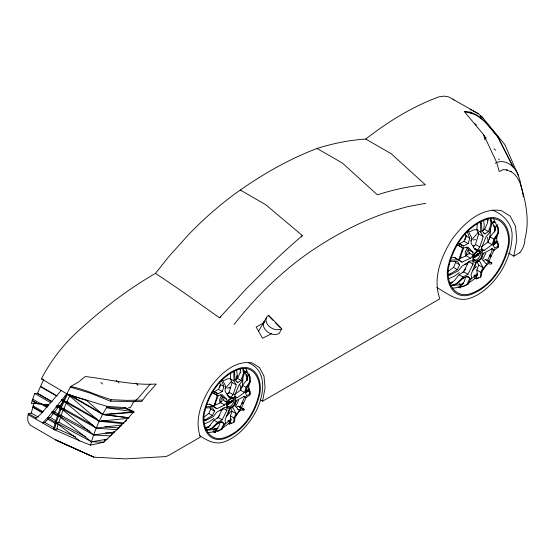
<?xml version="1.0" encoding="UTF-8"?>
<svg xmlns="http://www.w3.org/2000/svg" width="555" height="555" viewBox="0 0 555 555"><rect width="100%" height="100%" fill="white"/><g stroke="black" fill="none" stroke-linecap="round" stroke-linejoin="round"><path stroke-width="0.83" d="M206.488 430.208L211.601 428.377L217.609 422.327L222.173 419.816L226.801 410.423L226.967 407.488M234.807 397.685L234.966 394.744L238.969 384.99L241.918 381.542L244.228 373.362L243.423 368.798M450.16 285.867L456.501 283.605L463.009 277.042L467.962 274.316L472.985 264.131L473.158 260.947M481.657 250.312L481.837 247.128L486.173 236.548L489.371 232.816L491.876 223.942L491.008 218.989M230.915 422.709L230.082 422.882L229.888 421.849L229.361 422.501L231.171 423.548L233.738 422.397L234.016 417.971L236.076 413.655L233.079 408.022L230.963 407.661M477.036 277.944L476.239 278.922L475.753 277.229L477.723 278.367L480.498 277.111L480.803 272.311L483.037 267.635L479.791 261.523L477.494 261.134M228.306 395.881L230.963 397.415L233.079 394.612L235.972 386.204L236.076 384.788L232.08 382.478L230.367 378.885L230.762 372.904M474.615 248.362L477.494 250.021L479.791 246.989L482.919 237.866L483.037 236.326L478.701 233.828L476.849 229.93L477.286 223.346M220.515 402.458L221.181 399.288L222.659 396.686M236.597 379.766L237.165 374.611L236.534 369.609M242.126 387.39L242.917 380.21L242.625 377.886M246.954 386.779L246.045 392.309M248.515 389.388L249.174 383.373M466.165 255.494L466.887 252.053L468.864 248.702M483.662 230.38L484.217 225.295L483.606 220.411M489.593 239.233L490.46 231.366L490.141 228.847M494.88 238.102L493.659 245.116M496.517 241.404L497.259 234.626M234.73 379.967L237.498 378.378L240.121 372.703L240.586 368.693M487.942 218.76L487.422 223.228L484.577 229.381L481.58 231.102M213.911 430.021L214.112 428.717L216.922 429.334L217.99 428.231M212.974 431.457L214.362 432.262L215.194 431.471L215.389 430.222L217.74 431.311L222.097 429.112L225.51 422.882L225.059 420.017L228.688 410.554L230.38 408.313M459.498 287.809L460.4 286.956L460.608 285.596L461.184 285.638L460.699 287.892L457.993 286.942M232.08 382.478L229.097 392.316L227.404 394.556M478.701 233.828L475.469 244.491L473.637 246.926M236.52 379.655L237.304 375.464M260.364 399.933L262.564 401.203L265.075 387.772L264.007 376.144L259.49 367.542L251.991 362.88C234.682 360.167 220.592 373.862 210.976 386.564C201.576 401.244 194.139 419.767 200.404 437.09L168.907 455.273L165.827 456.585L125.284 458.867L95.113 457.237L92.491 456.612L55.743 439.907L93.726 457.077L57.026 440.712L30.331 425.227L28.492 422.653L27.979 420.947A15.651 9.033 -60 0 1 28.18 414.64L28.444 413.565L31.33 413.087L38.302 417.11M508.664 253.191L513.798 256.153L516.781 240.176L515.519 226.336L510.135 216.096L501.214 210.553C480.609 207.327 463.848 223.616 452.408 238.733C441.218 256.202 432.373 278.242 439.824 298.861L262.564 401.203M214.362 432.262L215.479 432.338L215.923 430.257M228.563 413.329L229.756 408.501M474.886 267.281L476.093 262.418M31.33 413.087L32.87 406.94L42.402 412.448M49.915 417.547L47.654 417.783L42.485 422.903L44.809 422.417L48.25 418.997M28.18 414.64L54.459 429.813L56.228 422.73L61.105 408.348L63.659 408.376M58.081 424.089L56.776 429.327L54.459 429.813M206.273 430.611L206.113 429.834M248.071 386.426L248.356 385.295L248.071 386.426L247.357 385.982M495.428 237.013L495.268 237.623L496.045 238.109L496.683 237.11L495.872 237.276L496.045 238.109M90.583 445.138C94.059 431.471 99.935 418.484 107.205 406.44L124.972 407.599L133.977 411.574L133.589 412.004C124.237 422.598 114.101 432.491 103.841 442.196L90.583 445.138L79.865 440.954L53.592 429.32L55.361 422.23L60.238 407.849L55.993 406.78L57.692 406.801M246.802 380.702L247.724 376.713L246.122 375.069L246.122 375.811L247.724 377.504M494.623 232.046L495.671 227.578L493.929 225.795L493.929 226.6L495.671 228.438M214.022 406.218L217.504 394.792M219.738 387.439L220.737 384.178M244.644 396.922L240.218 406.808M246.406 396.86L241.245 408.327M459.117 259.594L462.884 247.218M465.145 239.795L466.401 235.667M468.85 254.578L469.78 252.234M492.5 248.931L491.563 251.984L487.13 261.037M494.172 249.653L488.643 261.856M51.872 401.862L37.442 393.53L34.701 393.502L31.288 403.471L37.893 403.367M34.479 401.799L32.787 407.259L42.173 412.684M60.62 416.909L58.906 422.452L56.228 422.73L47.654 417.783L66.593 393.939L68.001 394.182M247.724 376.713L246.573 380.411L242.521 385.239L240.475 390.193L234.467 394.584M495.671 227.578L494.415 231.588L490.03 236.825L487.81 242.195L481.296 246.954M220.134 422.251L218.76 426.504L216.304 429.292L214.112 428.717M465.749 276.959L464.264 281.572L461.6 284.597L459.221 283.966L462.266 284.639L463.432 283.438M213.092 391.546L218.011 393.724L222.277 391.504L223.908 386.502L221.313 380.307M457.348 243.326L463.446 246.018L468.08 243.617L469.842 238.192L467.033 231.47L467.879 230.429L471.577 237.54L471.091 243.229L475.031 249.736L477.321 250.125L476.28 251.394M234.883 397.789L237.158 397.741L244.477 392.503L246.17 387.348L250.048 381.299L249.875 376.443L248.057 375.395L249.688 373.973M481.74 250.43L484.217 250.374L492.146 244.7L493.985 239.108L498.189 232.552L498.002 227.279L496.031 226.142L497.8 224.602M236.555 381.812L237.811 382.541L241.043 380.425L243.444 373.307L242.833 368.756M483.558 233.107L484.917 233.891L488.428 231.601L491.029 223.88L490.363 218.948M231.241 419.76L230.394 421.162L228.396 420.475L227.821 421.176L229.784 421.911L230.818 420.086L230.367 415.862L232.08 411.345L230.36 407.932M477.564 274.635L476.877 275.773L474.705 275.023L474.088 275.786L476.218 276.584L477.335 274.614L476.849 270.028L478.701 265.13L477.029 261.773M213.078 391.088L214.466 391.677L218.51 389.326L220.363 384.455L219.565 382.006M458.097 243.166L459.602 243.798L463.987 241.252L465.999 235.965L465.256 233.697M203.851 417.117L208.847 413.461L210.74 408.889L209.984 407.661M448.093 271.388L453.511 267.427L455.572 262.466L454.746 261.141M101.53 420.69L124.112 422.972L122.634 423.625L99.22 421.266L63.319 400.654L59.884 408.688L63.235 409.521L60.995 415.584L58.448 415.556L52.073 411.879L51.816 412.712L58.185 416.396L59.524 416.257M60.745 409.188L64.179 401.154L66.989 401.536M63.922 408.73L67.002 401.536M215.389 430.222L217.206 431.27L221.313 429.057L223.908 423.59L222.277 421.661L218.011 423.181L212.385 428.432L206.287 430.507M460.608 285.596L462.579 286.734L467.033 284.34L469.842 278.409L468.08 276.314L463.446 277.958L457.348 283.661L450.736 285.908M204.094 419.726L205.787 419.427L212.392 415.508L214.514 411.068L212.392 407.876L205.787 407.869L205.787 406.857L213.356 406.295L216.665 408.563L217.955 408.265L224.608 404.983L226.884 402.403L224.893 401.258M448.565 274.177L450.188 273.892L457.355 269.647L459.658 264.825L457.355 261.37L450.188 261.363M43.47 380.279L40.362 386.655L56.242 395.819M65.767 402.528L61.348 400.578L61.751 399.753L63.867 400.037M62.916 401.48L70.645 386.488L78.692 381.937L85.227 376.54C108.919 379.19 132.222 385.586 156.274 384.032L146.929 394.508L141.574 401.577L110.487 401.189L89.82 392.975L70.305 387.113M63.776 401.98L67.453 394.432L70.097 395.16L66.822 401.875M218.219 395.833L215.846 401.799L215.534 404.63L214.688 403.256M223.325 400.523L223.852 399.447M236.076 405.545L238.636 400.321M463.668 248.307L461.101 254.773L460.768 257.853L459.935 256.507M483.037 258.838L485.812 253.177M105.228 439.532L103.841 442.196L91.45 441.773L55.361 422.23L79.865 440.954M266.233 318.112L258.533 331.196M281.767 328.699A9.775 7.125 28.4 0 1 268.696 325.917A9.775 7.125 28.4 0 1 268.592 315.233L281.767 328.699L279.186 333.465A9.775 7.125 28.4 0 1 268.044 332.292A9.775 7.125 28.4 0 1 263.653 322.878L264.555 321.255L262.564 323.648M66.794 393.821L41.375 378.843C49.971 362.373 61.154 347.229 74.634 334.422A380.605 219.745 -60 0 1 155.49 273.372L168.387 257.111L188.853 234.314A278.686 160.901 -60 0 1 240.287 190.039A394.973 228.036 -60 0 1 317.058 148.456C332.875 143.495 349.22 140.089 365.78 139.069A290.986 168.005 -60 0 1 438.873 96.861L443.875 96.133L448.634 96.868L478.452 113.726L482.399 117.306L504.814 144.564L518.516 175.935L520.389 181.971L521.596 188.783M462.579 286.734L467.879 284.396L471.577 277.639L471.091 274.538L475.031 264.27L476.863 261.842M250.048 381.299L250.048 382.312L246.663 388.091L245.574 393.134L246.663 395.722L250.048 393.87L249.875 391.261L248.057 390.214L249.035 390.033L249.688 389.006L248.3 388.202M498.189 232.552L498.189 233.648L494.519 239.913L493.339 245.379L494.519 248.189L498.189 246.184L498.002 243.354L496.031 242.216L496.031 242.965M496.031 242.216L497.093 242.022L497.8 240.905M245.955 372.273L246.635 371.212L246.385 372.19L245.539 372.037M242.112 402.958L243.104 402.16M242.244 402.937L242.584 402.403L243.423 402.555L243.173 403.534L242.244 402.937L242.743 403.624M242.653 403.18L243.423 402.555M493.749 222.763L494.484 221.605L494.214 222.666L493.298 222.506M490.093 255.439L489.725 256.015L490.273 256.757L491.106 256.084L491.008 255.598L490.093 255.439L491.008 255.598M490.169 256.271L490.544 255.695M206.023 428.578L205.412 428.529L209.464 425.858L213.959 420.225L218.171 417.506L222.819 408.126L226.801 410.423M451.777 282.988L449.786 283.765L454.177 280.865L459.054 274.753L463.626 271.811L468.663 261.641L472.985 264.131M227.821 404.304L228.611 403.103M474.088 257.492L474.941 256.195M230.256 401.98L230.318 402.403L229.257 402.729L228.695 404.082L230.318 401.66L228.986 402.139M231.692 400.953L232.295 400.412M230.88 402.541L231.692 401.327M232.545 400.557L231.934 401.092M233.308 399.642L231.934 402.215L231.13 402.68M473.713 257.617L475.031 255.64L480.04 252.442M474.157 257.763L475.212 256.348M476.523 255.279L476.995 255.127L475.642 255.786M478.549 254.017L478.944 253.274M477.668 255.737L478.285 254.266L477.668 255.737L480.304 252.594M114.094 431.582L110.48 435.911L93.622 434.967L57.581 415.057L91.45 441.773L107.205 439.192M110.487 401.189L111.52 399.69L126.713 400.37L142.586 400.12M221.521 395.625L219.579 399.593L219.995 402.902M231.005 411.262L226.086 416.777M235.5 416.583L240.287 409.701M467.254 248.085L465.145 252.386L465.596 255.973M486.721 264.61L481.296 271.971M246.573 392.454L247.724 390.817L246.122 389.513M495.088 243.243L493.929 242.264L493.929 241.46L495.671 242.875L494.415 244.644L492.916 245.171M57.498 423.507L55.951 423.833L47.383 418.886L47.654 417.783L50.339 417.506L54.751 411.602L52.073 411.879L54.626 411.907L58.892 414.37M54.626 411.907L58.546 406.808M234.085 324.418C250.707 303.308 269.439 283.82 290.23 266.775A266.012 153.582 -60 0 1 310.488 251.54A372.065 214.813 -60 0 1 388.583 212.031L407.467 206.696L425.824 203.255M150.28 384.039L138.334 397.997L132.61 403.152L132.145 404.859L130.238 407.863L128.545 407.488M229.784 421.911L230.394 421.162M240.808 408.48L241.342 407.828L242.528 408.487L241.141 407.689M228.417 423.264L229.805 424.069L230.547 423.16M231.171 423.548L231.706 422.896M242.625 409.528L243.159 408.875L244.228 409.541L243.444 410.506L241.043 409.881L237.811 412.691L235.147 417.103L234.522 421.432L233.738 422.397M476.218 276.584L476.877 275.773M477.723 278.367L478.299 277.66M480.498 277.111L481.351 276.071L482.031 271.374L484.917 266.594L488.428 263.542L491.029 264.215L491.876 263.174L488.525 261.162M63.069 401.959L59.551 406.204L56.728 405.823L61.105 408.348M225.219 388.479L231.636 381.105M217.199 418.213L219.87 415.14M470.689 241.002L478.264 232.288M462.565 272.574L465.812 268.842M206.363 404.699L209.707 404.193L212.662 406.253L220.626 402.687L222.333 400.752M234.883 402.763L237.158 400.183L244.477 396.242L246.17 397.574L250.048 394.882L250.048 393.87M451.27 257.853L454.441 257.374L457.653 259.608L466.283 255.744L468.26 253.503M457.653 259.608L461.989 262.113L470.605 258.235L473.075 255.439L473.075 256.979M482.732 254.703L484.217 253.025L492.146 248.751L493.985 250.201L498.189 247.28L498.189 246.184M61.3 390.345L40.952 413.912L35.333 418.775M262.772 323.627L264.929 321.213M155.49 273.344L180.909 290.508L219.509 317.814L246.996 288.073L274.857 260.413A284.333 73.975 -50.5 0 1 302.364 235.57L265.699 204.698L240.287 190.018M262.459 324.134L263.653 322.878L256.174 327.061L262.564 338.272L271.659 333.659M228.861 421.12L231.123 418.768M472.562 270.646L476.488 266.553M475.163 275.786L477.411 273.449M114.719 431.929L93.622 434.967L60.238 407.849L96.216 428.113L116.619 429.716L121.261 425.012M125.326 421.793L126.54 420.614M246.67 374.597L247.759 373.647M214.001 418.401L209.429 421.71L204.406 423.874M217.158 423.964L219.156 422.515M223.63 425.095L228.299 421.71M222.284 428.287L228.813 423.555M459.332 272.609L454.143 276.369L448.697 278.714M462.523 278.811L464.493 277.382M470.002 279.706L474.601 276.369M468.025 283.543L475.156 278.367M206.737 428.134L208.874 426.802M237.63 409.354L238.969 410.124L241.918 408.293L244.228 409.541M491.876 263.174L489.371 261.821L486.173 263.805L481.837 259.019L481.705 256.785M495.178 163.212C504.925 157.925 515.65 166.542 518.516 175.935M477.695 253.795L476.523 254.468L474.768 257.104M478.771 253.684L479.208 253.434M476.724 254.974L475.85 255.48L476.995 255.127M478.549 254.419L477.404 254.773M474.352 257.652L476.794 256.243L478.285 253.455M233.558 399.787L228.695 402.59L227.071 405.018L228.854 403.242M230.505 402.125L229.444 402.444M231.934 401.466L230.88 401.792M228.07 404.449L230.318 403.152L231.692 400.578M513.798 256.153L519.862 252.657M448.565 275.197L450.188 274.989L458.395 270.743L461.989 266.164L470.605 260.885L473.075 260.829M204.094 420.655L205.787 420.44L213.356 416.521L216.665 412.303L224.608 407.432L226.884 407.377M483.266 260.593L485.417 259.539L488.691 261.301L486.811 260.205M236.284 407.162L238.268 406.191L241.293 407.814L239.552 406.808M469.433 231.817L473.949 229.874L477.321 229.493M223.526 380.619L227.696 378.829L230.804 378.475M460.865 284.41L463.758 283.168M460.373 287.018L462.704 286.019M223.2 409.541L220.155 410.388M217.928 428.134L214.965 429.41L208.749 430.111M496.621 242.799L497.8 242.459M248.057 390.9L249.688 390.442M457.223 244.776L463.009 248.029L467.962 247.065L472.985 252.241L473.158 255.224L469.558 253.142M211.601 392.198L217.609 395.576L222.173 394.681L226.801 399.461L226.967 402.208L224.31 400.675M493.929 241.46L495.587 241.154L497.093 242.022M507.541 170.059L503.288 169.573L499.236 171.481L496.642 162.365L483.8 134.927L464.292 111.541L470.321 112.048L476.96 115.038L485.181 121.781L498.043 137.057L513.34 167.256M121.136 425.04L96.216 428.113L63.319 400.654M473.255 239.899L475.649 239.628M472.957 245.733L474.261 245.581M464.972 264.18L467.365 263.909M449.397 282.585L452.769 282.204M460.144 284.722L453.407 285.478L451.756 285.013M452.339 288.177L459.589 287.358M227.05 388.077L229.257 387.827M226.78 393.453L229.014 393.613M204.275 427.53L208.937 427.003M207.764 432.595L214.452 431.839M40.543 403.756L37.435 403.756L32.148 400.703M128.108 418.324L99.22 421.266L67.731 394.321L66.593 393.939L67.453 394.432M133.589 412.004L102.619 414.46L67.731 394.321M134.109 412.344L104.007 414.738L129.225 417.86M450.188 260.26L458.395 259.657L461.989 262.113M42.943 404.241L38.468 403.971L32.245 400.377M56.728 405.823L59.281 405.851L61.515 407.141M105.533 432.914L112.276 433.288M133.755 412.094L126.256 408.771L108.489 407.613L107.205 406.44L68.737 394.654M479.881 221.653L480.498 223.145L481.351 223.207L482.031 231.151L484.917 233.891M491.029 223.88L491.876 223.942M456.501 283.605L457.348 283.661M467.033 284.34L467.879 284.396M461.6 284.597L462.266 284.639M240.121 372.703L240.96 372.759M237.811 382.541L235.147 380.008L234.522 372.683L233.738 372.627L234.016 380.994L236.076 384.788M243.444 373.307L244.228 373.362M209.464 425.858L210.303 425.914M211.601 428.377L212.385 428.432M221.313 429.057L222.097 429.112M217.206 431.27L217.74 431.311M104.833 426.864L118.43 427.933M506.299 169.92L511.405 171.745M45.101 404.338L48.229 404.644M48.625 404.921L41.576 404.227L41.23 403.686L47.126 407.086M128.677 417.686L102.619 414.46L86.413 400.28M106.38 407.758L133.79 411.775M470.689 113.13L471.389 113.303C483.141 116.932 490.023 127.886 497.641 136.71L498.043 137.057M464.292 111.541L471.389 113.303M111.52 399.69C97.722 395.826 84.804 389.249 70.645 386.488M41.375 378.843L43.838 379.516M66.593 393.939L67.911 394.3M64.394 400.474L61.751 399.753L64.179 401.154M61.348 400.578L62.673 400.939M478.653 250.562C483.62 252.587 477.668 262.543 473.436 259.421M229.194 387.605L230.457 387.959M232.032 397.914C236.617 399.78 231.123 408.959 227.224 406.08M69.458 394.924L87.759 400.835M510.239 171.238C515.56 173.833 518.786 179.376 520.652 184.808C526.008 202.353 529.845 221.188 524.822 239.302A13.993 8.082 -60 0 1 519.869 252.671M497.8 226.162L497.093 225.864L496.031 226.891L496.031 226.142M249.688 375.409L249.035 375.131L248.057 376.082L248.057 375.395M56.978 428.654L75.515 436.868M470.016 109.363L471.549 110.161M473.082 110.951L478.452 113.726M480.873 116.515L482.399 117.306L483.37 118.701M58.386 422.029L85.449 436.688M60.655 415.154L89.938 431.325M488.747 261.315L490.03 262.029M456.966 244.575L463.009 248.029M211.712 392.212L217.609 395.576M63.02 408.286L93.746 425.595M66.184 401.452L97.604 419.483M480.158 116.009L482.399 117.306M492.382 210.067C503.635 214.494 512.952 224.088 512.057 236.909C511.682 248.522 507.714 259.594 502.088 269.661C494.283 282.19 483.558 293.796 469.197 298.528C456.945 302.343 446.803 292.86 436.764 287.552M365.78 139.069L391.199 153.742L425.394 184.815C409.049 186.182 392.961 189.782 377.379 194.854L342.477 163.128L317.058 148.456M494.033 221.348L494.484 221.605M493.568 221.445L494.019 221.702M494.137 221.833L494.581 222.09M493.201 222.021L493.652 222.277M493.763 222.409L494.214 222.666M484.577 229.381L488.428 231.601M495.906 236.624L496.683 237.11M496.08 237.464L496.524 237.72M490.03 236.825L493.985 239.108M476.849 229.93L480.803 232.212L483.037 236.326M487.81 242.195L492.146 244.7M491.348 248.675L493.985 250.201M465.999 235.965L469.842 238.192M475.469 244.491L479.791 246.989M481.338 248.716L484.217 250.374M463.987 241.252L468.08 243.617M490.287 256.403L490.738 256.66M489.822 256.5L490.273 256.757M474.442 248.46L477.321 250.125M459.602 243.798L463.446 246.018M466.29 247.225L468.663 249.75L472.985 252.241M485.417 259.539L489.371 261.821M466.283 255.744L470.605 258.235M478.701 265.13L483.037 267.635M476.849 270.028L480.803 272.311M454.441 257.374L458.395 259.657M455.572 262.466L459.658 264.825M474.733 278.055L476.239 278.922M463.626 271.811L467.962 274.316M453.511 267.427L457.355 269.647M466.637 276.556L469.842 278.409M459.054 274.753L463.009 277.042M458.895 286.089L460.4 286.956M248.501 362.769C269.869 371.683 263.209 399.995 253.642 415.522C246.448 427.079 236.555 437.784 223.311 442.148C214.695 444.812 206.668 440.254 199.689 435.654M246.219 370.969L246.635 371.212M245.789 371.059L246.205 371.295M246.309 371.413L246.725 371.656M245.449 371.586L245.865 371.829M245.969 371.947L246.385 372.19M237.498 378.378L241.043 380.425M247.946 385.059L248.661 385.503M242.521 385.239L246.17 387.348M230.367 378.885L234.016 380.994M247.648 389.235L249.035 390.033M248.661 391.254L249.875 391.955L249.965 393.419M240.475 390.193L244.477 392.503M243.985 396.312L246.17 397.574M220.363 384.455L223.908 386.502M229.097 392.316L233.079 394.612M234.508 396.208L237.158 397.741M242.584 402.403L242.993 402.646M218.51 389.326L222.277 391.504M242.764 403.298L243.173 403.534M228.154 395.972L230.804 397.505L228.688 397.144L225.059 391.15L225.51 385.905L222.097 379.349M214.466 391.677L218.011 393.724M220.633 394.834L222.819 397.158L226.801 399.461M241.342 407.828L243.159 408.875M238.268 406.191L241.918 408.293M220.626 402.687L224.608 404.983M232.08 411.345L236.076 413.655M230.367 415.862L234.016 417.971M209.707 404.193L213.356 406.295M212.662 406.253L216.665 408.563M210.74 408.889L214.514 411.068M218.171 417.506L222.173 419.816M208.847 413.461L212.392 415.508M220.363 421.543L223.908 423.59M213.959 420.225L217.609 422.327M213.807 430.673L215.194 431.471M214.084 431.54L215.479 432.338M206.002 429.806L206.411 430.042M57.116 395.916L40.522 386.335L37.442 393.53L37.567 393.211L52.094 401.591M34.701 393.502L50.574 402.666M44.317 404.262L47.959 406.364M32.648 399.073L46.891 407.335M33.189 405.962L43.228 411.754M50.339 417.506L56.083 420.822M44.809 422.417L54.071 427.759M28.444 413.565L36.186 418.04M70.887 395.458L103.299 414.405M60.53 414.987L62.562 416.59M63.235 408.071L64.567 409.153M66.662 401.764L68.633 403.416M246.122 390.255L247.724 391.615L247.724 390.817M69.854 394.688L71.824 396.374M453.033 99.047L454.163 100.073M124.972 407.599L126.256 408.771M268.807 316.038L272.921 320.235M275.273 322.642L279.97 327.443M238.969 410.124L234.966 405.712L234.841 403.645M512.959 166.757L497.641 136.71M493.416 218.399L496.427 224.796M491.563 220.668L494.359 226.613L494.887 230.811M487.061 218.614L488.109 220.841M245.65 368.249L248.418 374.153M243.943 370.345L246.517 375.825L247.1 380.466M239.836 368.541L240.572 370.109M239.6 384.324L240.246 385.69L240.794 390.047M480.672 221.709L481.351 223.207M233.815 371.129L234.522 372.683M474.088 275.786L474.518 277.299M229.361 422.501L229.805 424.069M483.8 134.927L484.931 139.929M521.971 189.047L522.997 194.791M487.561 237.311L488.157 242.035M523.136 195.589L523.226 196.872M498.189 247.28L498.002 243.354M468.663 249.75L468.843 252.733M222.819 397.158L222.985 399.912M480.498 223.145L480.803 232.212M498.189 233.648L498.002 227.279M250.048 382.312L249.875 376.443M495.671 242.875L495.671 243.735M450.188 273.892L450.188 274.989M249.875 391.261L249.875 391.955M205.787 419.427L205.787 420.44M302.364 235.563A624.417 381.896 -28.1 0 1 301.233 236.86M220.772 316.725A624.417 381.896 -28.1 0 1 219.509 317.814M498.515 159.021A4.274 1.72 48.1 0 1 499.327 159.736M493.992 148.823A8.547 3.441 48.1 0 1 495.608 150.245M100.927 382.568A4.676 2.699 60 0 1 102.585 384.032M474.865 123.696A8.547 3.441 48.1 0 1 476.481 125.118M484.688 136.676A8.547 3.441 48.1 0 1 486.305 138.091M116.155 380.459A8.096 4.676 60 0 1 119.013 382.999M136.031 383.207A7 4.045 60 0 1 137.931 385.447M204.184 411.116C200.112 424.513 207.362 444.028 224.345 438.623C242.653 432.095 254.703 414.134 259.261 395.868C263.341 382.471 256.091 362.956 239.101 368.36C220.793 374.889 208.749 392.85 204.184 411.116M204.934 410.908C200.972 423.937 208.021 442.918 224.546 437.666C242.355 431.318 254.072 413.85 258.512 396.076C262.473 383.047 255.425 364.066 238.9 369.318C221.091 375.666 209.374 393.134 204.934 410.908M226.752 404.179C225.434 412.559 236.111 407.134 235.799 401.674C237.124 393.301 226.447 398.726 226.752 404.179M227.592 403.95C226.509 410.783 235.223 406.357 234.966 401.91C236.048 395.077 227.335 399.496 227.592 403.95M448.454 264.888C444.042 279.408 451.895 300.567 470.321 294.712C490.169 287.636 503.232 268.155 508.179 248.342C512.598 233.822 504.745 212.662 486.319 218.517C466.464 225.594 453.407 245.074 448.454 264.888M449.272 264.659C444.971 278.79 452.616 299.367 470.536 293.671C489.85 286.789 502.552 267.843 507.367 248.571C511.661 234.439 504.023 213.862 486.104 219.558C466.79 226.44 454.087 245.386 449.272 264.659M472.929 257.36C471.639 267.122 482.746 260.198 482.739 254.648C484.036 244.887 472.922 251.81 472.929 257.36M473.831 257.111C472.666 264.52 482.115 259.726 481.837 254.898C483.01 247.488 473.561 252.282 473.831 257.111M490.363 255.002L489.76 255.12L490.363 255.002"/></g></svg>
